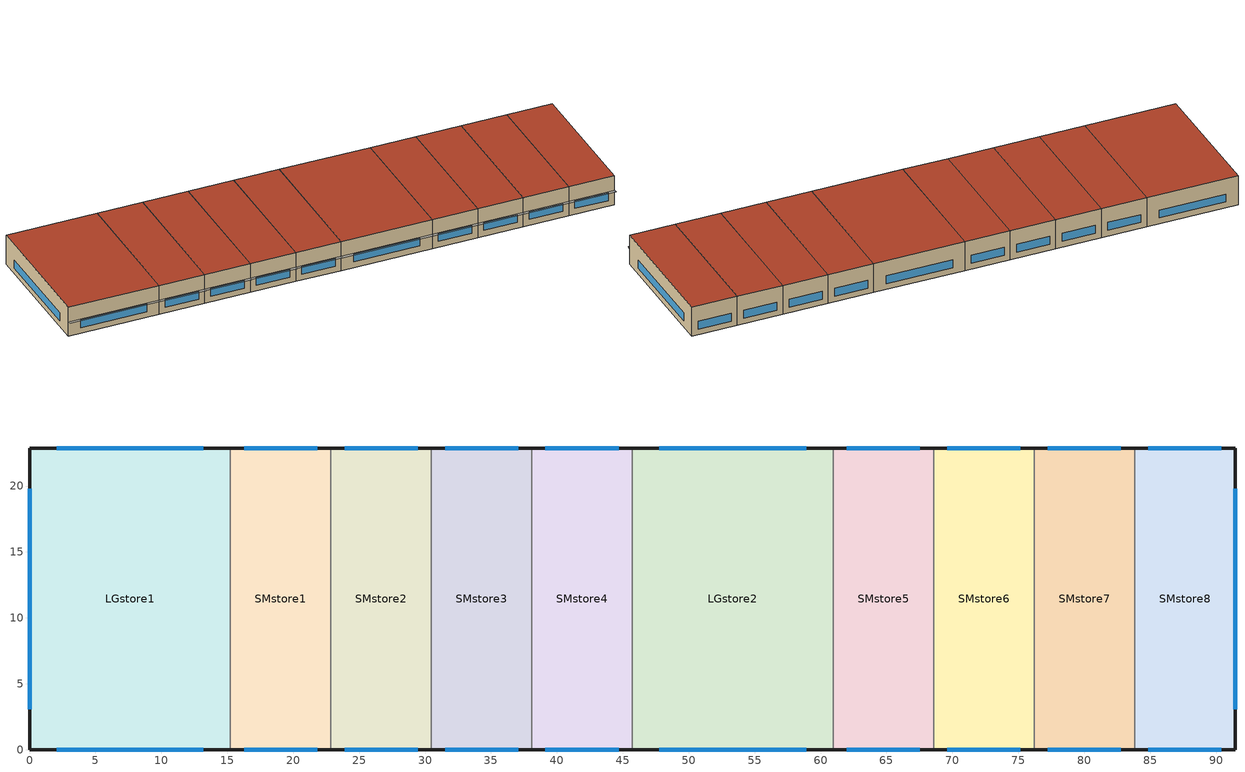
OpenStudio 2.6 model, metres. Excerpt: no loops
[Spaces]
SMstore2
 floor ground: 30.48,22.86 30.48,0 22.86,0 22.86,22.86 z0
 wall outside (BTAP-Ext-Wall-Mass:U-0.247-:{ "cond"=>0.06} adj ext wall insulation): 22.86,0 30.48,0 / 30.48,22.86 22.86,22.86 z0:5.18
 wall to SMstore3: 30.48,0 30.48,22.86 z0:5.18
 wall to SMstore1: 22.86,22.86 22.86,0 z0:5.18
 window (BTAP-Ext-DaylightDiffuser:U=0.190 SHGC=0.600-:{ "cond"=>0.7}): 23.9,0 29.44,0 / 29.44,22.86 23.9,22.86 z1.02:2.45
 roof outside (BTAP-Ext-Roof-Metal:U-0.156-:{ "cond"=>0.057} adj roof insulation): 30.48,0 30.48,22.86 22.86,22.86 22.86,0 z5.18
SMstore7
 floor ground: 83.82,22.86 83.82,0 76.2,0 76.2,22.86 z0
 wall outside (BTAP-Ext-Wall-Mass:U-0.247-:{ "cond"=>0.06} adj ext wall insulation): 76.2,0 83.82,0 / 83.82,22.86 76.2,22.86 z0:5.18
 wall to SMstore6: 76.2,22.86 76.2,0 z0:5.18
 wall to SMstore8: 83.82,0 83.82,22.86 z0:5.18
 window (BTAP-Ext-DaylightDiffuser:U=0.190 SHGC=0.600-:{ "cond"=>0.7}): 77.24,0 82.78,0 / 82.78,22.86 77.24,22.86 z1.02:2.45
 roof outside (BTAP-Ext-Roof-Metal:U-0.156-:{ "cond"=>0.057} adj roof insulation): 83.82,0 83.82,22.86 76.2,22.86 76.2,0 z5.18
SMstore3
 floor ground: 38.1,22.86 38.1,0 30.48,0 30.48,22.86 z0
 wall outside (BTAP-Ext-Wall-Mass:U-0.247-:{ "cond"=>0.06} adj ext wall insulation): 30.48,0 38.1,0 / 38.1,22.86 30.48,22.86 z0:5.18
 wall to SMstore4: 38.1,0 38.1,22.86 z0:5.18
 window (BTAP-Ext-DaylightDiffuser:U=0.190 SHGC=0.600-:{ "cond"=>0.7}): 31.52,0 37.06,0 / 37.06,22.86 31.52,22.86 z1.02:2.45
 roof outside (BTAP-Ext-Roof-Metal:U-0.156-:{ "cond"=>0.057} adj roof insulation): 38.1,0 38.1,22.86 30.48,22.86 30.48,0 z5.18
SMstore1
 floor ground: 22.86,22.86 22.86,0 15.24,0 15.24,22.86 z0
 wall outside (BTAP-Ext-Wall-Mass:U-0.247-:{ "cond"=>0.06} adj ext wall insulation): 15.24,0 22.86,0 / 22.86,22.86 15.24,22.86 z0:5.18
 wall to LGstore1: 15.24,22.86 15.24,0 z0:5.18
 window (BTAP-Ext-DaylightDiffuser:U=0.190 SHGC=0.600-:{ "cond"=>0.7}): 16.28,0 21.82,0 / 21.82,22.86 16.28,22.86 z1.02:2.45
 roof outside (BTAP-Ext-Roof-Metal:U-0.156-:{ "cond"=>0.057} adj roof insulation): 22.86,0 22.86,22.86 15.24,22.86 15.24,0 z5.18
LGstore2
 floor ground: 60.96,22.86 60.96,0 45.72,0 45.72,22.86 z0
 wall outside (BTAP-Ext-Wall-Mass:U-0.247-:{ "cond"=>0.06} adj ext wall insulation): 45.72,0 60.96,0 / 60.96,22.86 45.72,22.86 z0:5.18
 wall to SMstore5: 60.96,0 60.96,22.86 z0:5.18
 wall to SMstore4: 45.72,22.86 45.72,0 z0:5.18
 window (BTAP-Ext-DaylightDiffuser:U=0.190 SHGC=0.600-:{ "cond"=>0.7}): 47.78,0 58.9,0 / 58.9,22.86 47.78,22.86 z1.02:2.44
 roof outside (BTAP-Ext-Roof-Metal:U-0.156-:{ "cond"=>0.057} adj roof insulation): 60.96,0 60.96,22.86 45.72,22.86 45.72,0 z5.18
SMstore8
 floor ground: 91.44,22.86 91.44,0 83.82,0 83.82,22.86 z0
 wall outside (BTAP-Ext-Wall-Mass:U-0.247-:{ "cond"=>0.06} adj ext wall insulation): 83.82,0 91.44,0 91.44,22.86 83.82,22.86 z0:5.18
 window (BTAP-Ext-DaylightDiffuser:U=0.190 SHGC=0.600-:{ "cond"=>0.7}): 84.86,0 90.4,0 / 90.4,22.86 84.86,22.86 z1.02:2.45; 91.44,3.08 91.44,19.78 z1.02:2.44
 roof outside (BTAP-Ext-Roof-Metal:U-0.156-:{ "cond"=>0.057} adj roof insulation): 91.44,0 91.44,22.86 83.82,22.86 83.82,0 z5.18
SMstore5
 floor ground: 68.58,22.86 68.58,0 60.96,0 60.96,22.86 z0
 wall outside (BTAP-Ext-Wall-Mass:U-0.247-:{ "cond"=>0.06} adj ext wall insulation): 60.96,0 68.58,0 / 68.58,22.86 60.96,22.86 z0:5.18
 wall to SMstore6: 68.58,0 68.58,22.86 z0:5.18
 window (BTAP-Ext-DaylightDiffuser:U=0.190 SHGC=0.600-:{ "cond"=>0.7}): 62,0 67.54,0 / 67.54,22.86 62,22.86 z1.02:2.45
 roof outside (BTAP-Ext-Roof-Metal:U-0.156-:{ "cond"=>0.057} adj roof insulation): 68.58,0 68.58,22.86 60.96,22.86 60.96,0 z5.18
SMstore4
 floor ground: 45.72,22.86 45.72,0 38.1,0 38.1,22.86 z0
 wall outside (BTAP-Ext-Wall-Mass:U-0.247-:{ "cond"=>0.06} adj ext wall insulation): 38.1,0 45.72,0 / 45.72,22.86 38.1,22.86 z0:5.18
 window (BTAP-Ext-DaylightDiffuser:U=0.190 SHGC=0.600-:{ "cond"=>0.7}): 39.14,0 44.68,0 / 44.68,22.86 39.14,22.86 z1.02:2.45
 roof outside (BTAP-Ext-Roof-Metal:U-0.156-:{ "cond"=>0.057} adj roof insulation): 45.72,0 45.72,22.86 38.1,22.86 38.1,0 z5.18
SMstore6
 floor ground: 76.2,22.86 76.2,0 68.58,0 68.58,22.86 z0
 wall outside (BTAP-Ext-Wall-Mass:U-0.247-:{ "cond"=>0.06} adj ext wall insulation): 68.58,0 76.2,0 / 76.2,22.86 68.58,22.86 z0:5.18
 window (BTAP-Ext-DaylightDiffuser:U=0.190 SHGC=0.600-:{ "cond"=>0.7}): 69.62,0 75.16,0 / 75.16,22.86 69.62,22.86 z1.02:2.45
 roof outside (BTAP-Ext-Roof-Metal:U-0.156-:{ "cond"=>0.057} adj roof insulation): 76.2,0 76.2,22.86 68.58,22.86 68.58,0 z5.18
LGstore1
 floor ground: 15.24,22.86 15.24,0 0,0 0,22.86 z0
 wall outside (BTAP-Ext-Wall-Mass:U-0.247-:{ "cond"=>0.06} adj ext wall insulation): 15.24,22.86 0,22.86 0,0 15.24,0 z0:5.18
 window (BTAP-Ext-DaylightDiffuser:U=0.190 SHGC=0.600-:{ "cond"=>0.7}): 2.06,0 13.18,0 / 0,19.78 0,3.08 / 13.18,22.86 2.06,22.86 z1.02:2.44
 roof outside (BTAP-Ext-Roof-Metal:U-0.156-:{ "cond"=>0.057} adj roof insulation): 15.24,0 15.24,22.86 0,22.86 0,0 z5.18
shading: 15.21,0 0.03,0 0.03,-0.68 15.21,-0.68 z2.7; 30.45,0 22.89,0 22.89,-0.68 30.45,-0.68 z2.71; 83.79,0 76.23,0 76.23,-0.68 83.79,-0.68 z2.71; 91.41,0 83.85,0 83.85,-0.68 91.41,-0.68 z2.71; 38.07,0 30.51,0 30.51,-0.68 38.07,-0.68 z2.71; 45.69,0 38.13,0 38.13,-0.68 45.69,-0.68 z2.71; 68.55,0 60.99,0 60.99,-0.68 68.55,-0.68 z2.71; 76.17,0 68.61,0 68.61,-0.68 76.17,-0.68 z2.71; 60.93,0 45.75,0 45.75,-0.68 60.93,-0.68 z2.7; 22.83,0 15.27,0 15.27,-0.68 22.83,-0.68 z2.71
[ClimateZones]
Climate Zone Institution Name 1=ASHRAE; Climate Zone Document Name 1=ANSI/ASHRAE Standard 169; Climate Zone Document Year 1=2006; Climate Zone Institution Name 2=CEC; Climate Zone Document Name 2=California Climate Zone Descriptions; Climate Zone Document Year 2=1995
[Building]
RetailStripmall-CAN_QC_Montreal-Trudeau.Intl.AP.716270_CWEC2016.epw created: 2019-08-08 00:18:17 +0000: Default Construction Set=BTAP-Mass at hdd = 4400.0 adj ext wall insulation adj roof insulation; Standards Number of Stories=1; Standards Number of Above Ground Stories=1; Standards Building Type=NECB2017_RetailStripmall
[Site]
Montreal-Trudeau Intl AP: Latitude {deg}=45.471; Longitude {deg}=-73.741; Time Zone {hr}=-5; Elevation {m}=36
[Site:WaterMainsTemperature]
Calculation Method=Correlation; Annual Average Outdoor Air Temperature {C}=7.6; Maximum Difference In Monthly Average Outdoor Air Temperatures {deltaC}=31.3
[Site:GroundTemperature:BuildingSurface]
19.527, 19.502, 19.536, 19.598, 20.002, 21.64, 22.225, 22.375, 21.449, 20.121, 19.802, 19.633
[SizingPeriod:DesignDay] Barometric Pressure {Pa}=100893; Sky Clearness=0; Rain Indicator=0; Snow Indicator=0; Day of Month=21; Daylight Saving Time Indicator=0; Humidity Indicating Type=Wetbulb; Dry-Bulb Temperature Range Modifier Type=DefaultMultipliers
Name | Maximum Dry-Bulb Temperature {C} | Daily Dry-Bulb Temperature Range {deltaC} | Humidity Indicating Conditions at Maximum Dry-Bulb | Wind Speed {m/s} | Wind Direction {deg} | Month | Day Type | Solar Model Indicator | ASHRAE Taub | ASHRAE Taud
Montreal-Trudeau Intl AP Ann Clg .4% Condns DB=>MWB | 30 | 8.9 | 22.1 | 5.3 | 220 | 7 | SummerDesignDay | ASHRAETau | 0.431 | 2.246
Montreal-Trudeau Intl AP Ann Htg 99.6% Condns DB | -23.1 | 0 | -23.1 | 4.2 | 250 | 1 | WinterDesignDay | ASHRAEClearSky
[Material:NoMass] Roughness=Smooth; Thermal Absorptance=0.9; Solar Absorptance=0.7
Name | Thermal Resistance {m2-K/W} | Visible Absorptance
Typical Carpet Pad | 0.21648 | 0.8
Typical Insulation 1 | 5.20402 | 0.7
Typical Insulation 2 | 3.77764 | 0.7
Typical Insulation 3 | 6.41024 | 0.7
Typical Carpet Pad 2 | 1.25503 | 0.8
Typical Carpet Pad 3 | 3.45515 | 0.8
Typical Insulation 4 | 0.526298 | 0.7
Typical Insulation 5 | 0.526316 | 0.7
Typical Insulation 6 R-93.1_R-value 35.0 (ft^2*h*R/Btu) | 6.16386 | 0.7
Typical Insulation 6 R-99.97_R-value 40.0 (ft^2*h*R/Btu) | 7.04441 | 0.7
[Material]
Name | Roughness | Thickness {m} | Conductivity {W/m-K} | Density {kg/m3} | Specific Heat {J/kg-K} | Thermal Absorptance | Solar Absorptance | Visible Absorptance
100mm Normalweight concrete floor | MediumSmooth | 0.1016 | 2.31 | 2322 | 832
G01 13mm gypsum board | Smooth | 0.0127 | 0.16 | 800 | 1090 | 0.9 | 0.7 | 0.5
G05 25mm wood | MediumSmooth | 0.0254 | 0.15 | 608 | 1630 | 0.9 | 0.5 | 0.5
4 in. Normalweight Concrete Floor | MediumRough | 0.1016 | 2.31 | 2322 | 832 | 0.9 | 0.7 | 0.7
1IN Stucco; 1IN Stucco 1 | Smooth | 0.0253 | 0.6918 | 1858 | 837 | 0.9 | 0.7 | 0.92
8IN CONCRETE HW RefBldg; 8IN CONCRETE HW RefBldg 1 | Rough | 0.2032 | 1.311 | 2240 | 836.8 | 0.9 | 0.7 | 0.7
1/2IN Gypsum; 1/2IN Gypsum 1 | Smooth | 0.0127 | 0.16 | 784.9 | 830 | 0.9 | 0.4 | 0.4
Metal Roof Surface; F08 Metal surface; Metal Roof Surface 1 | Smooth | 0.0008 | 45.28 | 7824 | 500 | 0.9 | 0.7 | 0.7
6 in. Normalweight Concrete Floor | MediumRough | 0.1524 | 2.31 | 2322 | 832 | 0.9 | 0.7 | 0.7
[Construction]
BTAP-Int-Floor: 100mm Normalweight concrete floor, Typical Carpet Pad
BTAP-Int-Wall: G01 13mm gypsum board, G01 13mm gypsum board
BTAP-Int-Ceiling: Typical Carpet Pad, 100mm Normalweight concrete floor
BTAP-Ext-DaylightDiffuser: SimpleGlazing
BTAP-Int-Door: G05 25mm wood
BTAP-Ext-Floor-Mass:U-0.183: Typical Insulation 1, 4 in. Normalweight Concrete Floor, Typical Carpet Pad
BTAP-Ext-Wall-Mass:U-0.247: 1IN Stucco, 8IN CONCRETE HW RefBldg, Typical Insulation 2, 1/2IN Gypsum
BTAP-Ext-Roof-Metal:U-0.156: Metal Roof Surface, Typical Insulation 3
BTAP-Grnd-Floor-Mass:U-0.757: 6 in. Normalweight Concrete Floor, Typical Carpet Pad 2
BTAP-Grnd-Roof-Mass:U-0.284: 6 in. Normalweight Concrete Floor, Typical Carpet Pad 3
BTAP-Ext-Door:U-1.9000000000000001: F08 Metal surface, Typical Insulation 4
BTAP-Ext-OverHeadDoor:U-1.9000000000000001: Typical Insulation 5
BTAP-Ext-DaylightDiffuser:U=0.190 SHGC=0.600: SimpleGlazing:U=0.190 SHGC=0.600
BTAP-Ext-DaylightDiffuser:U=0.190 SHGC=0.600-:{ "cond"=>0.7}: SimpleGlazing:U=0.190 SHGC=0.600 1 U-0.12
BTAP-Ext-Wall-Mass:U-0.247-:{ "cond"=>0.06} adj ext wall insulation: 1IN Stucco 1, 8IN CONCRETE HW RefBldg 1, Typical Insulation 6 R-93.1_R-value 35.0 (ft^2*h*R/Btu), 1/2IN Gypsum 1
BTAP-Ext-Roof-Metal:U-0.156-:{ "cond"=>0.057} adj roof insulation: Metal Roof Surface 1, Typical Insulation 6 R-99.97_R-value 40.0 (ft^2*h*R/Btu)
[DefaultConstructionSet] Default Interior Surface Constructions=Default Surface Constructions 2; Default Ground Contact Surface Constructions=BTAP-Mass at hdd = 4400.0 1; Default Exterior SubSurface Constructions=BTAP-Mass at hdd = 4400.0; Default Interior SubSurface Constructions=Default Sub Surface Constructions 2; Interior Partition Construction=BTAP-Int-Door
Name | Default Exterior Surface Constructions
BTAP-Mass at hdd = 4400.0 | BTAP-Mass at hdd = 4400.0
BTAP-Mass at hdd = 4400.0 adj ext wall insulation adj roof insulation | BTAP-Mass at hdd = 4400.0 adj ext wall insulation adj roof insulation
[DefaultSurfaceConstructions]
Name | Floor Construction | Wall Construction | Roof Ceiling Construction
Default Surface Constructions 2 | BTAP-Int-Floor | BTAP-Int-Wall | BTAP-Int-Ceiling
BTAP-Mass at hdd = 4400.0; BTAP-Mass at hdd = 4400.0 adj ext wall insulation adj roof insulation | BTAP-Ext-Floor-Mass:U-0.183 | BTAP-Ext-Wall-Mass:U-0.247 | BTAP-Ext-Roof-Metal:U-0.156
BTAP-Mass at hdd = 4400.0 1 | BTAP-Grnd-Floor-Mass:U-0.757 | BTAP-Grnd-Roof-Mass:U-0.284 | BTAP-Grnd-Roof-Mass:U-0.284
[DefaultSubSurfaceConstructions]
Name | Fixed Window Construction | Operable Window Construction | Door Construction | Glass Door Construction | Overhead Door Construction | Skylight Construction | Tubular Daylight Dome Construction | Tubular Daylight Diffuser Construction
Default Sub Surface Constructions 2 | BTAP-Ext-DaylightDiffuser | BTAP-Ext-DaylightDiffuser | BTAP-Int-Door
BTAP-Mass at hdd = 4400.0 | BTAP-Ext-DaylightDiffuser:U=0.190 SHGC=0.600 | BTAP-Ext-DaylightDiffuser:U=0.190 SHGC=0.600 | BTAP-Ext-Door:U-1.9000000000000001 | BTAP-Ext-DaylightDiffuser:U=0.190 SHGC=0.600 | BTAP-Ext-OverHeadDoor:U-1.9000000000000001 | BTAP-Ext-DaylightDiffuser:U=0.190 SHGC=0.600 | BTAP-Ext-DaylightDiffuser:U=0.190 SHGC=0.600 | BTAP-Ext-DaylightDiffuser:U=0.190 SHGC=0.600
[WindowMaterial:SimpleGlazingSystem] U-Factor {W/m2-K}=1.1; Solar Heat Gain Coefficient=0.6; Visible Transmittance=0.21
SimpleGlazing; SimpleGlazing:U=0.190 SHGC=0.600; SimpleGlazing:U=0.190 SHGC=0.600 1 U-0.12
[Space] Space Type=Space Function Sales area; Building Story=Building Story 1; Part of Total Floor Area=Yes
Name | Thermal Zone
SMstore2; SMstore7; SMstore3; SMstore1; LGstore2; SMstore5; SMstore4; SMstore6 | ALL_ST=Sales area_FL=Building Story 1_SCH=C
LGstore1 | ALL_ST=Sales area_FL=Building Story 1_SCH=C 2
SMstore8 | ALL_ST=Sales area_FL=Building Story 1_SCH=C 1
[BuildingStory]
Building Story 1: Nominal Z Coordinate {m}=0
[SpaceType]
Space Function Sales area: Default Schedule Set=Space Function Sales area Schedule Set; Design Specification Outdoor Air Object=Space Function Sales area Ventilation; Standards Building Type=Space Function; Standards Space Type=Sales area
[People:Definition]
Space Function Sales area People Definition: Number of People Calculation Method=People/Area; People per Space Floor Area {person/m2}=0.0333454; Fraction Radiant=0.3
[People]
Space Function Sales area People: People Definition=Space Function Sales area People Definition; Space or SpaceType=Space Function Sales area; Work Efficiency Schedule=Work Efficiency Schedule; Clothing Insulation Schedule=Clothing Schedule; Air Velocity Schedule=Air Velocity Schedule; Multiplier=1
[Lights:Definition]
Space Function Sales area Lights Definition-new - 85.0 percent reduction: Design Level Calculation Method=Watts/Area; Watts per Space Floor Area {W/m2}=5.65; Fraction Radiant=0.5; Fraction Visible=0.2
[Lights]
Space Function Sales area Lights 85.0 percent reduction: Lights Definition=Space Function Sales area Lights Definition-new - 85.0 percent reduction; Space or SpaceType=Space Function Sales area; Fraction Replaceable=1
[ElectricEquipment:Definition]
Space Function Sales area Elec Equip Definition - 50.0 percent reduction: Design Level Calculation Method=Watts/Area; Watts per Space Floor Area {W/m2}=1.25045; Fraction Radiant=0.5
[ElectricEquipment]
Space Function Sales area Elec Equip 50.0 percent reduction: Electric Equipment Definition=Space Function Sales area Elec Equip Definition - 50.0 percent reduction; Space or SpaceType=Space Function Sales area
[DesignSpecification:OutdoorAir]
Space Function Sales area Ventilation: Outdoor Air Method=Sum; Outdoor Air Flow per Person {m3/s-person}=0; Outdoor Air Flow per Floor Area {m3/s-m2}=0.0011684; Outdoor Air Flow Rate {m3/s}=0; Outdoor Air Flow Air Changes per Hour {1/hr}=0
[DefaultScheduleSet]
Space Function Sales area Schedule Set: Number of People Schedule=NECB-C-Occupancy; People Activity Level Schedule=NECB-Activity; Lighting Schedule=NECB-C-Occupancy-NECB-C-Lighting-0.0-0.0-0.67-Light Ruleset; Electric Equipment Schedule=NECB-C-Electric-Equipment; Infiltration Schedule=Always On
[ThermostatSetpoint:DualSetpoint] Heating Setpoint Temperature Schedule=NECB-C-Thermostat Setpoint-Heating; Cooling Setpoint Temperature Schedule=NECB-C-Thermostat Setpoint-Cooling
Space Function Sales area Thermostat 21; Space Function Sales area Thermostat 22; Space Function Sales area Thermostat 23
[SpaceInfiltration:DesignFlowRate] Schedule=Always On Discrete; Design Flow Rate Calculation Method=Flow/ExteriorArea; Flow per Exterior Surface Area {m3/s-m2}=0.000137604; Constant Term Coefficient=0; Temperature Term Coefficient=0; Velocity Term Coefficient=0.224; Velocity Squared Term Coefficient=0
Name | Space or SpaceType
LGstore1 Infiltration | LGstore1
LGstore2 Infiltration | LGstore2
SMstore1 Infiltration | SMstore1
SMstore2 Infiltration | SMstore2
SMstore3 Infiltration | SMstore3
SMstore4 Infiltration | SMstore4
SMstore5 Infiltration | SMstore5
SMstore6 Infiltration | SMstore6
SMstore7 Infiltration | SMstore7
SMstore8 Infiltration | SMstore8
[ThermalZone] Use Ideal Air Loads=No
Name | Thermostat
ALL_ST=Sales area_FL=Building Story 1_SCH=C | Space Function Sales area Thermostat 21
ALL_ST=Sales area_FL=Building Story 1_SCH=C 1 | Space Function Sales area Thermostat 22
ALL_ST=Sales area_FL=Building Story 1_SCH=C 2 | Space Function Sales area Thermostat 23
[HeatExchanger:AirToAir:SensibleAndLatent] Availability Schedule=Always On Discrete; Nominal Supply Air Flow Rate {m3/s}=autosize; Sensible Effectiveness at 100% Heating Air Flow=0.8; Latent Effectiveness at 100% Heating Air Flow=0.8; Sensible Effectiveness at 75% Heating Air Flow=0.8; Latent Effectiveness at 75% Heating Air Flow=0.8; Sensible Effectiveness at 100% Cooling Air Flow=0.8; Latent Effectiveness at 100% Cooling Air Flow=0.8; Sensible Effectiveness at 75% Cooling Air Flow=0.8; Latent Effectiveness at 75% Cooling Air Flow=0.8; Supply Air Outlet Temperature Control=Yes; Heat Exchanger Type=Rotary; Frost Control Type=ExhaustOnly; Threshold Temperature {C}=-23.3; Initial Defrost Time Fraction=0.167; Rate of Defrost Time Fraction Increase {1/K}=1.44; Economizer Lockout=Yes
Name | Nominal Electric Power {W}
Sys_3_PSZ ALL_ST=Sales area_FL=Building Story 1_SCH=C ERV | 1364.28
Sys_3_PSZ ALL_ST=Sales area_FL=Building Story 1_SCH=C 1 ERV | 196.031
Sys_3_PSZ ALL_ST=Sales area_FL=Building Story 1_SCH=C 2 ERV | 342.062
[SetpointManager:OutdoorAirPretreat] Minimum Setpoint Temperature {C}=-99; Maximum Setpoint Temperature {C}=99; Minimum Setpoint Humidity Ratio {kgWater/kgDryAir}=1e-05; Maximum Setpoint Humidity Ratio {kgWater/kgDryAir}=1
Setpoint Manager Outdoor Air Pretreat 1; Setpoint Manager Outdoor Air Pretreat 2; Setpoint Manager Outdoor Air Pretreat 3
[AvailabilityManager:NightCycle] Control Type=CycleOnAny; Thermostat Tolerance {deltaC}=1; Cycling Run Time {s}=3600
Availability Manager Night Cycle 1; Availability Manager Night Cycle 2; Availability Manager Night Cycle 3
[Schedule:Ruleset]
Clothing Schedule: Default Day Schedule=Clothing Schedule Default Winter Clothes
Air Velocity Schedule: Default Day Schedule=Air Velocity Schedule Default
Work Efficiency Schedule: Default Day Schedule=Work Efficiency Schedule Default
NECB-C-Occupancy: Default Day Schedule=NECB-C-Occupancy Default
NECB-Activity: Default Day Schedule=NECB-Activity Default; Summer Design Day Schedule=NECB-Activity Summer Design Day; Winter Design Day Schedule=NECB-Activity Winter Design Day
NECB-C-Occupancy-NECB-C-Lighting-0.0-0.0-0.67-Light Ruleset: Default Day Schedule=NECB-C-Occupancy-NECB-C-Lighting-0.0-0.0-0.67-Light Default
NECB-C-Electric-Equipment: Default Day Schedule=NECB-C-Electric-Equipment Default
Always On: Default Day Schedule=Always On Default
NECB-C-Thermostat Setpoint-Heating: Default Day Schedule=NECB-C-Thermostat Setpoint-Heating Default
NECB-C-Thermostat Setpoint-Cooling: Default Day Schedule=NECB-C-Thermostat Setpoint-Cooling Default
[Schedule:Day]
Clothing Schedule Default Winter Clothes; Always On Default: 24, 0, 1
Clothing Schedule Summer Clothes: 24, 0, 0.5
Air Velocity Schedule Default: 24, 0, 0.2
Work Efficiency Schedule Default: 24, 0, 0
NECB-C-Occupancy Default; NECB-C-Occupancy Default|Wkdy Day: 8, 0, 0, 9, 0, 0.1, 10, 0, 0.2, 12, 0, 0.5, 16, 0, 0.7, 17, 0, 0.8, 18, 0, 0.7, 19, 0, 0.5, 21, 0, 0.3, 24, 0, 0
NECB-C-Occupancy Sat Day: 8, 0, 0, 9, 0, 0.1, 10, 0, 0.2, 11, 0, 0.5, 12, 0, 0.6, 13, 0, 0.8, 16, 0, 0.9, 17, 0, 0.8, 18, 0, 0.7, 19, 0, 0.5, 21, 0, 0.2, 24, 0, 0
NECB-C-Occupancy Sun|Hol Day: 8, 0, 0, 9, 0, 0.1, 10, 0, 0.2, 11, 0, 0.5, 12, 0, 0.6, 13, 0, 0.8, 16, 0, 0.9, 17, 0, 0.8, 18, 0, 0.7, 19, 0, 0.5, 24, 0, 0
NECB-Activity Default; NECB-Activity Winter Design Day; NECB-Activity Summer Design Day: 24, 0, 130
NECB-C-Occupancy-NECB-C-Lighting-0.0-0.0-0.67-Light Default; NECB-C-Occupancy-NECB-C-Lighting-0.0-0.0-0.67-Default|Wkdy-Light Day; NECB-C-Occupancy-NECB-C-Lighting-0.0-0.0-0.67-Sat-Light Day; NECB-C-Electric-Equipment Default; NECB-C-Electric-Equipment Default|Wkdy Day; NECB-C-Electric-Equipment Sat Day: 8, 0, 0.05, 9, 0, 0.5, 19, 0, 0.9, 20, 0, 0.6, 21, 0, 0.5, 24, 0, 0.05
NECB-C-Occupancy-NECB-C-Lighting-0.0-0.0-0.67-Sun|Hol-Light Day; NECB-C-Electric-Equipment Sun|Hol Day: 8, 0, 0.05, 9, 0, 0.5, 19, 0, 0.9, 24, 0, 0.05
NECB-C-Thermostat Setpoint-Heating Default; NECB-C-Thermostat Setpoint-Heating Default|Wkdy Day; NECB-C-Thermostat Setpoint-Heating Sat Day: 7, 0, 18, 8, 0, 20, 21, 0, 22, 24, 0, 18
NECB-C-Thermostat Setpoint-Heating Sun|Hol Day: 9, 0, 18, 10, 0, 20, 19, 0, 22, 24, 0, 18
NECB-C-Thermostat Setpoint-Cooling Default; NECB-C-Thermostat Setpoint-Cooling Default|Wkdy Day; NECB-C-Thermostat Setpoint-Cooling Sat Day: 7, 0, 35, 21, 0, 24, 24, 0, 35
NECB-C-Thermostat Setpoint-Cooling Sun|Hol Day: 7, 0, 35, 19, 0, 24, 24, 0, 35
[Schedule:Rule] Date Specification Type=DateRange; Start Day=1
Name | Schedule Ruleset | Rule Order | Day Schedule | Start Month | End Month | End Day | Apply Monday | Apply Tuesday | Apply Wednesday | Apply Thursday | Apply Friday | Apply Saturday | Apply Sunday
Schedule Rule 1 | Clothing Schedule | 0 | Clothing Schedule Summer Clothes | 5 | 9 | 30
Schedule Rule 2 | NECB-C-Occupancy | 2 | NECB-C-Occupancy Default|Wkdy Day | 1 | 12 | 31 | Yes | Yes | Yes | Yes | Yes
Schedule Rule 3 | NECB-C-Occupancy | 1 | NECB-C-Occupancy Sat Day | 1 | 12 | 31 |  |  |  |  |  | Yes
Schedule Rule 4 | NECB-C-Occupancy | 0 | NECB-C-Occupancy Sun|Hol Day | 1 | 12 | 31 |  |  |  |  |  |  | Yes
Schedule Rule 5 | NECB-C-Occupancy-NECB-C-Lighting-0.0-0.0-0.67-Light Ruleset | 2 | NECB-C-Occupancy-NECB-C-Lighting-0.0-0.0-0.67-Default|Wkdy-Light Day | 1 | 12 | 31 | Yes | Yes | Yes | Yes | Yes
Schedule Rule 6 | NECB-C-Occupancy-NECB-C-Lighting-0.0-0.0-0.67-Light Ruleset | 1 | NECB-C-Occupancy-NECB-C-Lighting-0.0-0.0-0.67-Sat-Light Day | 1 | 12 | 31 |  |  |  |  |  | Yes
Schedule Rule 7 | NECB-C-Occupancy-NECB-C-Lighting-0.0-0.0-0.67-Light Ruleset | 0 | NECB-C-Occupancy-NECB-C-Lighting-0.0-0.0-0.67-Sun|Hol-Light Day | 1 | 12 | 31 |  |  |  |  |  |  | Yes
Schedule Rule 8 | NECB-C-Electric-Equipment | 2 | NECB-C-Electric-Equipment Default|Wkdy Day | 1 | 12 | 31 | Yes | Yes | Yes | Yes | Yes
Schedule Rule 9 | NECB-C-Electric-Equipment | 1 | NECB-C-Electric-Equipment Sat Day | 1 | 12 | 31 |  |  |  |  |  | Yes
Schedule Rule 10 | NECB-C-Electric-Equipment | 0 | NECB-C-Electric-Equipment Sun|Hol Day | 1 | 12 | 31 |  |  |  |  |  |  | Yes
Schedule Rule 11 | NECB-C-Thermostat Setpoint-Heating | 2 | NECB-C-Thermostat Setpoint-Heating Default|Wkdy Day | 1 | 12 | 31 | Yes | Yes | Yes | Yes | Yes
Schedule Rule 12 | NECB-C-Thermostat Setpoint-Heating | 1 | NECB-C-Thermostat Setpoint-Heating Sat Day | 1 | 12 | 31 |  |  |  |  |  | Yes
Schedule Rule 13 | NECB-C-Thermostat Setpoint-Heating | 0 | NECB-C-Thermostat Setpoint-Heating Sun|Hol Day | 1 | 12 | 31 |  |  |  |  |  |  | Yes
Schedule Rule 14 | NECB-C-Thermostat Setpoint-Cooling | 2 | NECB-C-Thermostat Setpoint-Cooling Default|Wkdy Day | 1 | 12 | 31 | Yes | Yes | Yes | Yes | Yes
Schedule Rule 15 | NECB-C-Thermostat Setpoint-Cooling | 1 | NECB-C-Thermostat Setpoint-Cooling Sat Day | 1 | 12 | 31 |  |  |  |  |  | Yes
Schedule Rule 16 | NECB-C-Thermostat Setpoint-Cooling | 0 | NECB-C-Thermostat Setpoint-Cooling Sun|Hol Day | 1 | 12 | 31 |  |  |  |  |  |  | Yes
[Schedule:Constant]
Always On Discrete: Value=1
